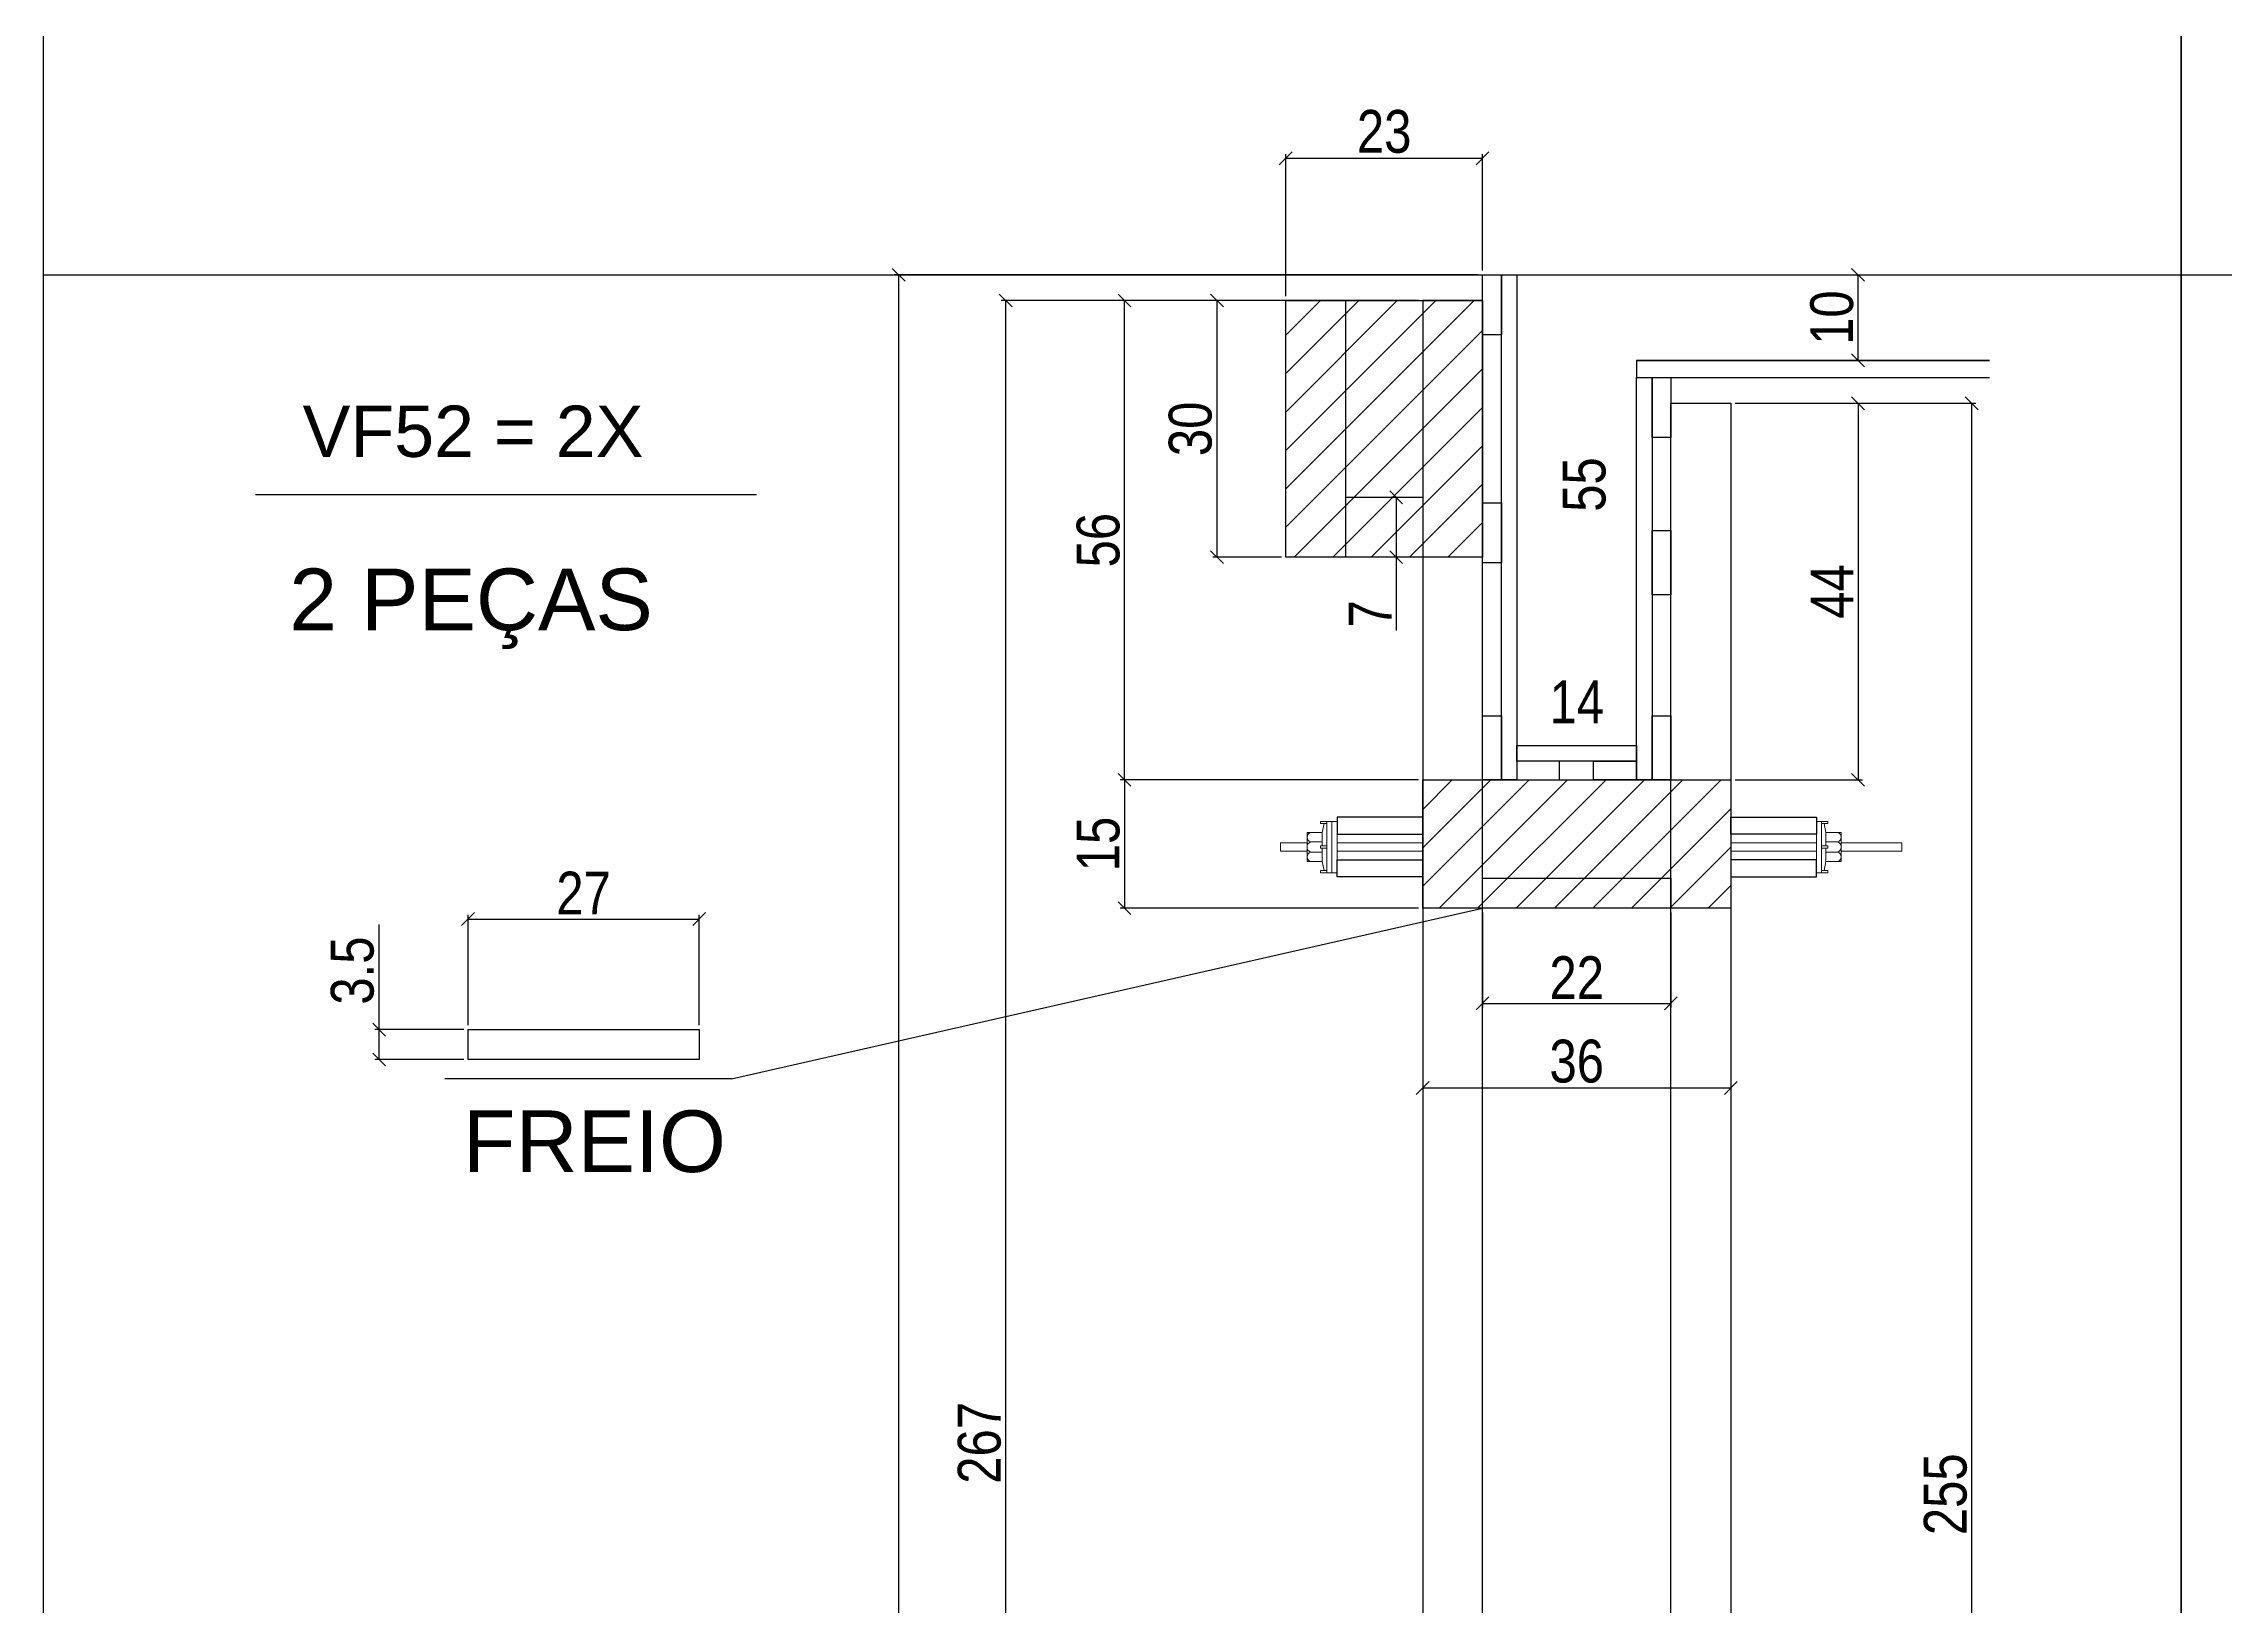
# Model space of a CAD drawing. Header units: millimetres. Extents: x 4248 to 7961, y 1155 to 5765.
# Drawn here: x 4248 to 4757, y 1545 to 1910 of the extents above; entities that cross this region are included whole.
import ezdxf

# ---------------------------------------------------------------- set-up
doc = ezdxf.new("R2010")
doc.units = ezdxf.units.MM
for name, color, linetype in [('1', 1, 'Continuous'), ('COTA', 241, 'Continuous'), ('GARFOS OK', 3, 'Continuous'), ('Hachura', 253, 'Continuous'), ('Painéis', 200, 'Continuous'), ('Resinado', 41, 'Continuous'), ('SARR_3.5x7', 81, 'Continuous'), ('SARR_7x7', 40, 'Continuous'), ('TIRAS REESCORAMENTO', 252, 'Continuous'), ('VIGAS', 3, 'Continuous')]:
    doc.layers.add(name, color=color, linetype=linetype)
doc.layers.add('BARRA_ANCORAGEM', color=1, linetype='Continuous', lineweight=15)
doc.styles.add('COTA TECNICA 2X', font='techl___.ttf', dxfattribs={"height": 10})
doc.styles.add('R80-50', font='arial.ttf', dxfattribs={"height": 10})
doc.dimstyles.new('SECAO', dxfattribs={"dimscale": 0.333333, "dimtxt": 5, "dimasz": 9, "dimexe": 3, "dimexo": 3, "dimgap": 3, "dimtad": 1, "dimdec": 1, "dimlfac": 0.5, "dimzin": 12, "dimdsep": 46, "dimtxsty": 'COTA TECNICA 2X', "dimblk1": 'OBLIQUE', "dimblk2": 'OBLIQUE', "dimsah": 1, "dimcen": 0.9, "dimclrd": 4, "dimclre": 4, "dimclrt": 240, "dimadec": 1, "dimazin": 3, "dimtfac": 1, "dimtdec": 1, "dimtmove": 0, "dimatfit": 3, "dimfxl": 1, "dimtolj": 1, "dimtzin": 12, "dimarcsym": 0})

# ---------------------------------------------------------------- blocks, each defined once
blk = doc.blocks.new('_Oblique')
at = {"layer": '1', "color": 0, "lineweight": -2}
blk.add_line((-0.5, -0.5), (0.5, 0.5), dxfattribs=at)
blk = doc.blocks.new('*D405')
at = {"layer": 'COTA', "color": 4, "lineweight": -2, "transparency": 16777216}
for p, q in [((4568.85, 1849.71), (4471.38, 1849.71)), ((4472.38, 1849.71), (4472.38, 1315.62)), ((4568.85, 1315.62), (4471.38, 1315.62))]:
    blk.add_line(p, q, dxfattribs=at)
at = {"layer": 'Defpoints', "color": 0, "transparency": 16777216}
for p in [(4569.85, 1849.71), (4472.38, 1315.62), (4569.85, 1315.62)]:
    blk.add_point(p, dxfattribs=at)
at = {"layer": 'COTA', "color": 4, "lineweight": -2, "transparency": 16777216, "xscale": 3, "yscale": 3, "zscale": 3}
for p, rotation in [((4472.38, 1849.71), 90), ((4472.38, 1315.62), 270)]:
    blk.add_blockref('_Oblique', p, dxfattribs=dict(at, rotation=rotation))
at = {"layer": 'COTA', "color": 240, "transparency": 16777216, "insert": (4466.28, 1582.67), "char_height": 10, "attachment_point": 5, "rotation": 90, "style": 'COTA TECNICA 2X'}
blk.add_mtext('\\A1;267', dxfattribs=at)
blk = doc.blocks.new('*D411')
at = {"layer": 'COTA', "color": 4, "lineweight": -2, "transparency": 16777216}
for p, q in [((4568.85, 1849.71), (4499.16, 1849.71)), ((4500.16, 1737.66), (4500.16, 1849.71)), ((4568.85, 1737.66), (4499.16, 1737.66))]:
    blk.add_line(p, q, dxfattribs=at)
at = {"layer": 'Defpoints', "color": 0, "transparency": 16777216}
for p in [(4500.16, 1849.71), (4569.85, 1849.71), (4569.85, 1737.66)]:
    blk.add_point(p, dxfattribs=at)
at = {"layer": 'COTA', "color": 4, "lineweight": -2, "transparency": 16777216, "xscale": 3, "yscale": 3, "zscale": 3}
for p, rotation in [((4500.16, 1849.71), 90), ((4500.16, 1737.66), 270)]:
    blk.add_blockref('_Oblique', p, dxfattribs=dict(at, rotation=rotation))
at = {"layer": 'COTA', "color": 240, "transparency": 16777216, "insert": (4494.05, 1793.69), "char_height": 10, "attachment_point": 5, "rotation": 90, "style": 'COTA TECNICA 2X'}
blk.add_mtext('\\A1;56', dxfattribs=at)
blk = doc.blocks.new('*D412')
at = {"layer": 'COTA', "color": 4, "lineweight": -2, "transparency": 16777216}
for p, q in [((4642.85, 1825.69), (4672.6, 1825.69)), ((4671.6, 1825.69), (4671.6, 1737.66)), ((4642.85, 1737.66), (4672.6, 1737.66))]:
    blk.add_line(p, q, dxfattribs=at)
at = {"layer": 'Defpoints', "color": 0, "transparency": 16777216}
for p in [(4641.85, 1825.69), (4641.85, 1737.66), (4671.6, 1737.66)]:
    blk.add_point(p, dxfattribs=at)
at = {"layer": 'COTA', "color": 4, "lineweight": -2, "transparency": 16777216, "xscale": 3, "yscale": 3, "zscale": 3}
for p, rotation in [((4671.6, 1825.69), 90), ((4671.6, 1737.66), 270)]:
    blk.add_blockref('_Oblique', p, dxfattribs=dict(at, rotation=rotation))
at = {"layer": 'COTA', "color": 240, "transparency": 16777216, "insert": (4665.53, 1781.68), "char_height": 10, "attachment_point": 5, "rotation": 90, "style": 'COTA TECNICA 2X'}
blk.add_mtext('\\A1;44', dxfattribs=at)
blk = doc.blocks.new('*D413')
at = {"layer": 'COTA', "color": 4, "lineweight": -2, "transparency": 16777216}
for p, q in [((4582.85, 1855.71), (4446.38, 1855.71)), ((4447.38, 1855.71), (4447.38, 1209.62)), ((4568.85, 1209.62), (4446.38, 1209.62))]:
    blk.add_line(p, q, dxfattribs=at)
at = {"layer": 'Defpoints', "color": 0, "transparency": 16777216}
for p in [(4583.85, 1855.71), (4447.38, 1209.62), (4569.85, 1209.62)]:
    blk.add_point(p, dxfattribs=at)
at = {"layer": 'COTA', "color": 4, "lineweight": -2, "transparency": 16777216, "xscale": 3, "yscale": 3, "zscale": 3}
for p, rotation in [((4447.38, 1855.71), 90), ((4447.38, 1209.62), 270)]:
    blk.add_blockref('_Oblique', p, dxfattribs=dict(at, rotation=rotation))
at = {"layer": 'COTA', "color": 240, "transparency": 16777216, "insert": (4441.16, 1532.67), "char_height": 10, "attachment_point": 5, "rotation": 90, "style": 'COTA TECNICA 2X'}
blk.add_mtext('\\A1;323', dxfattribs=at)
blk = doc.blocks.new('*D415')
at = {"layer": 'Defpoints', "color": 0, "transparency": 16777216}
for p in [(4606.88, 1855.71), (4613.74, 1855.71), (4610.88, 1745.66)]:
    blk.add_point(p, dxfattribs=at)
at = {"layer": 'COTA', "color": 240, "transparency": 16777216, "insert": (4607.63, 1806.69), "char_height": 10, "attachment_point": 5, "rotation": 90, "style": 'COTA TECNICA 2X'}
blk.add_mtext('\\A1;55', dxfattribs=at)
blk = doc.blocks.new('*D416')
at = {"layer": 'Defpoints', "color": 0, "transparency": 16777216}
for p in [(4591.85, 1749.82), (4619.85, 1749.82), (4619.85, 1749.82)]:
    blk.add_point(p, dxfattribs=at)
at = {"layer": 'COTA', "color": 240, "transparency": 16777216, "insert": (4605.85, 1755.89), "char_height": 10, "attachment_point": 5, "style": 'COTA TECNICA 2X'}
blk.add_mtext('\\A1;14', dxfattribs=at)
blk = doc.blocks.new('*D418')
at = {"layer": 'COTA', "color": 4, "lineweight": -2, "transparency": 16777216}
for p, q in [((4669.44, 1855.71), (4672.6, 1855.71)), ((4671.6, 1835.71), (4671.6, 1855.71)), ((4669.44, 1835.71), (4672.6, 1835.71))]:
    blk.add_line(p, q, dxfattribs=at)
at = {"layer": 'Defpoints', "color": 0, "transparency": 16777216}
for p in [(4668.44, 1855.71), (4671.6, 1855.71), (4668.44, 1835.71)]:
    blk.add_point(p, dxfattribs=at)
at = {"layer": 'COTA', "color": 4, "lineweight": -2, "transparency": 16777216, "xscale": 3, "yscale": 3, "zscale": 3}
for p, rotation in [((4671.6, 1855.71), 90), ((4671.6, 1835.71), 270)]:
    blk.add_blockref('_Oblique', p, dxfattribs=dict(at, rotation=rotation))
at = {"layer": 'COTA', "color": 240, "transparency": 16777216, "insert": (4665.5, 1845.71), "char_height": 10, "attachment_point": 5, "rotation": 90, "style": 'COTA TECNICA 2X'}
blk.add_mtext('\\A1;10', dxfattribs=at)
blk = doc.blocks.new('*D419')
at = {"layer": 'COTA', "color": 4, "lineweight": -2, "transparency": 16777216}
for p, q in [((4643.85, 1825.69), (4699.14, 1825.69)), ((4698.14, 1825.69), (4698.14, 1315.62)), ((4643.85, 1315.62), (4699.14, 1315.62))]:
    blk.add_line(p, q, dxfattribs=at)
at = {"layer": 'Defpoints', "color": 0, "transparency": 16777216}
for p in [(4642.85, 1825.69), (4642.85, 1315.62), (4698.14, 1315.62)]:
    blk.add_point(p, dxfattribs=at)
at = {"layer": 'COTA', "color": 4, "lineweight": -2, "transparency": 16777216, "xscale": 3, "yscale": 3, "zscale": 3}
for p, rotation in [((4698.14, 1825.69), 90), ((4698.14, 1315.62), 270)]:
    blk.add_blockref('_Oblique', p, dxfattribs=dict(at, rotation=rotation))
at = {"layer": 'COTA', "color": 240, "transparency": 16777216, "insert": (4692.03, 1570.66), "char_height": 10, "attachment_point": 5, "rotation": 90, "style": 'COTA TECNICA 2X'}
blk.add_mtext('\\A1;255', dxfattribs=at)
blk = doc.blocks.new('A$C51C4441F')
at = {"layer": 'BARRA_ANCORAGEM'}
for p, q in [((-2.25, 3.4), (-1.79, 5.5)), ((-2.25, 3.4), (-5.81, 3.39)), ((-5.81, 3.39), (-5.81, -3.39)), ((-2.25, 1.2), (-5.02, 1.2)), ((-2.25, 3.4), (-2.25, 3.4)), ((-2.25, 3.4), (-2.25, 0.25)), ((-2.25, -3.4), (-5.81, -3.39)), ((-2.25, -1.2), (-5.02, -1.2)), ((-2.25, -0.25), (-2.25, -3.4)), ((-2.25, -3.4), (-1.79, -5.5))]:
    blk.add_line(p, q, dxfattribs=at)
for points in [[(-2.7, 6), (-1.2, 6), (-1.2, 5.5), (-2.7, 5.5)], [(-1.2, -6), (0, -6), (0, 6), (-1.2, 6)], [(-2.7, 0.25), (-1.2, 0.25), (-1.2, -0.25), (-2.7, -0.25)], [(-2.7, -6), (-1.2, -6), (-1.2, -5.5), (-2.7, -5.5)]]:
    blk.add_lwpolyline(points, close=True, dxfattribs=at)
for centre, radius, start, end in [((-4.66, 2.3), 1.15, 107.7845, 252.2718), ((-4.52, 0), 1.3, 112.648, 247.4083), ((-4.66, -2.3), 1.15, 107.7845, 252.2718)]:
    blk.add_arc(centre, radius, start, end, dxfattribs=at)
blk = doc.blocks.new('*D363')
at = {"layer": 'COTA', "color": 4, "lineweight": -2, "transparency": 16777216}
for p, q in [((4325.98, 1679.28), (4325.98, 1703.88)), ((4345.76, 1679.28), (4324.98, 1679.28)), ((4325.98, 1672.28), (4325.98, 1679.28)), ((4345.76, 1672.28), (4324.98, 1672.28))]:
    blk.add_line(p, q, dxfattribs=at)
at = {"layer": 'Defpoints', "color": 0, "transparency": 16777216}
for p in [(4325.98, 1679.28), (4346.76, 1679.28), (4346.76, 1672.28)]:
    blk.add_point(p, dxfattribs=at)
at = {"layer": 'COTA', "color": 4, "lineweight": -2, "transparency": 16777216, "xscale": 3, "yscale": 3, "zscale": 3}
for p, rotation in [((4325.98, 1679.28), 90), ((4325.98, 1672.28), 270)]:
    blk.add_blockref('_Oblique', p, dxfattribs=dict(at, rotation=rotation))
at = {"layer": 'COTA', "color": 240, "transparency": 16777216, "insert": (4319.76, 1693.08), "char_height": 10, "attachment_point": 5, "rotation": 90, "style": 'COTA TECNICA 2X'}
blk.add_mtext('\\A1;3.5', dxfattribs=at)
blk = doc.blocks.new('*D481')
at = {"layer": 'COTA', "color": 4, "lineweight": -2, "transparency": 16777216}
for p, q in [((4346.76, 1680.28), (4346.76, 1706.12)), ((4346.76, 1705.12), (4400.76, 1705.12)), ((4400.76, 1680.28), (4400.76, 1706.12))]:
    blk.add_line(p, q, dxfattribs=at)
at = {"layer": 'Defpoints', "color": 0, "transparency": 16777216}
for p in [(4400.76, 1705.12), (4346.76, 1679.28), (4400.76, 1679.28)]:
    blk.add_point(p, dxfattribs=at)
at = {"layer": 'COTA', "color": 4, "lineweight": -2, "transparency": 16777216, "xscale": 3, "yscale": 3, "zscale": 3, "rotation": 180}
blk.add_blockref('_Oblique', (4346.76, 1705.12), dxfattribs=at)
at = {"layer": 'COTA', "color": 4, "lineweight": -2, "transparency": 16777216, "xscale": 3, "yscale": 3, "zscale": 3}
blk.add_blockref('_Oblique', (4400.76, 1705.12), dxfattribs=at)
at = {"layer": 'COTA', "color": 240, "transparency": 16777216, "insert": (4373.76, 1711.19), "char_height": 10, "attachment_point": 5, "style": 'COTA TECNICA 2X'}
blk.add_mtext('\\A1;27', dxfattribs=at)
blk = doc.blocks.new('*D482')
at = {"layer": 'COTA', "color": 4, "lineweight": -2, "transparency": 16777216}
for p, q in [((4568.85, 1737.66), (4499.16, 1737.66)), ((4500.16, 1737.66), (4500.16, 1707.66)), ((4568.85, 1707.66), (4499.16, 1707.66))]:
    blk.add_line(p, q, dxfattribs=at)
at = {"layer": 'Defpoints', "color": 0, "transparency": 16777216}
for p in [(4569.85, 1737.66), (4500.16, 1707.66), (4569.85, 1707.66)]:
    blk.add_point(p, dxfattribs=at)
at = {"layer": 'COTA', "color": 4, "lineweight": -2, "transparency": 16777216, "xscale": 3, "yscale": 3, "zscale": 3}
for p, rotation in [((4500.16, 1737.66), 90), ((4500.16, 1707.66), 270)]:
    blk.add_blockref('_Oblique', p, dxfattribs=dict(at, rotation=rotation))
at = {"layer": 'COTA', "color": 240, "transparency": 16777216, "insert": (4494.05, 1722.66), "char_height": 10, "attachment_point": 5, "rotation": 90, "style": 'COTA TECNICA 2X'}
blk.add_mtext('\\A1;15', dxfattribs=at)
blk = doc.blocks.new('*D483')
at = {"layer": 'COTA', "color": 4, "lineweight": -2, "transparency": 16777216}
for p, q in [((4583.85, 1706.66), (4583.85, 1684.42)), ((4627.85, 1706.66), (4627.85, 1684.42)), ((4583.85, 1685.42), (4627.85, 1685.42))]:
    blk.add_line(p, q, dxfattribs=at)
at = {"layer": 'Defpoints', "color": 0, "transparency": 16777216}
for p in [(4583.85, 1707.66), (4627.85, 1707.66), (4627.85, 1685.42)]:
    blk.add_point(p, dxfattribs=at)
at = {"layer": 'COTA', "color": 4, "lineweight": -2, "transparency": 16777216, "xscale": 3, "yscale": 3, "zscale": 3, "rotation": 180}
blk.add_blockref('_Oblique', (4583.85, 1685.42), dxfattribs=at)
at = {"layer": 'COTA', "color": 4, "lineweight": -2, "transparency": 16777216, "xscale": 3, "yscale": 3, "zscale": 3}
blk.add_blockref('_Oblique', (4627.85, 1685.42), dxfattribs=at)
at = {"layer": 'COTA', "color": 240, "transparency": 16777216, "insert": (4605.85, 1691.42), "char_height": 10, "attachment_point": 5, "style": 'COTA TECNICA 2X'}
blk.add_mtext('\\A1;22', dxfattribs=at)
blk = doc.blocks.new('*D484')
at = {"layer": 'COTA', "color": 4, "lineweight": -2, "transparency": 16777216}
for p, q in [((4569.85, 1706.66), (4569.85, 1664.63)), ((4641.85, 1706.66), (4641.85, 1664.63)), ((4569.85, 1665.63), (4641.85, 1665.63))]:
    blk.add_line(p, q, dxfattribs=at)
at = {"layer": 'Defpoints', "color": 0, "transparency": 16777216}
for p in [(4569.85, 1707.66), (4641.85, 1707.66), (4641.85, 1665.63)]:
    blk.add_point(p, dxfattribs=at)
at = {"layer": 'COTA', "color": 4, "lineweight": -2, "transparency": 16777216, "xscale": 3, "yscale": 3, "zscale": 3, "rotation": 180}
blk.add_blockref('_Oblique', (4569.85, 1665.63), dxfattribs=at)
at = {"layer": 'COTA', "color": 4, "lineweight": -2, "transparency": 16777216, "xscale": 3, "yscale": 3, "zscale": 3}
blk.add_blockref('_Oblique', (4641.85, 1665.63), dxfattribs=at)
at = {"layer": 'COTA', "color": 240, "transparency": 16777216, "insert": (4605.85, 1671.85), "char_height": 10, "attachment_point": 5, "style": 'COTA TECNICA 2X'}
blk.add_mtext('\\A1;36', dxfattribs=at)
blk = doc.blocks.new('*D364')
at = {"layer": 'COTA', "color": 4, "lineweight": -2, "transparency": 16777216}
for p, q in [((4536.85, 1849.71), (4520.8, 1849.71)), ((4521.8, 1789.71), (4521.8, 1849.71)), ((4536.85, 1789.71), (4520.8, 1789.71))]:
    blk.add_line(p, q, dxfattribs=at)
at = {"layer": 'Defpoints', "color": 0, "transparency": 16777216}
for p in [(4521.8, 1849.71), (4537.85, 1849.71), (4537.85, 1789.71)]:
    blk.add_point(p, dxfattribs=at)
at = {"layer": 'COTA', "color": 4, "lineweight": -2, "transparency": 16777216, "xscale": 3, "yscale": 3, "zscale": 3}
for p, rotation in [((4521.8, 1849.71), 90), ((4521.8, 1789.71), 270)]:
    blk.add_blockref('_Oblique', p, dxfattribs=dict(at, rotation=rotation))
at = {"layer": 'COTA', "color": 240, "transparency": 16777216, "insert": (4515.58, 1819.71), "char_height": 10, "attachment_point": 5, "rotation": 90, "style": 'COTA TECNICA 2X'}
blk.add_mtext('\\A1;30', dxfattribs=at)
blk = doc.blocks.new('*D365')
at = {"layer": 'COTA', "color": 4, "lineweight": -2, "transparency": 16777216}
for p, q in [((4537.85, 1850.71), (4537.85, 1883.96)), ((4537.85, 1882.96), (4583.85, 1882.96)), ((4583.85, 1856.71), (4583.85, 1883.96))]:
    blk.add_line(p, q, dxfattribs=at)
at = {"layer": 'Defpoints', "color": 0, "transparency": 16777216}
for p in [(4583.85, 1882.96), (4583.85, 1855.71), (4537.85, 1849.71)]:
    blk.add_point(p, dxfattribs=at)
at = {"layer": 'COTA', "color": 4, "lineweight": -2, "transparency": 16777216, "xscale": 3, "yscale": 3, "zscale": 3, "rotation": 180}
blk.add_blockref('_Oblique', (4537.85, 1882.96), dxfattribs=at)
at = {"layer": 'COTA', "color": 4, "lineweight": -2, "transparency": 16777216, "xscale": 3, "yscale": 3, "zscale": 3}
blk.add_blockref('_Oblique', (4583.85, 1882.96), dxfattribs=at)
at = {"layer": 'COTA', "color": 240, "transparency": 16777216, "insert": (4560.85, 1889.18), "char_height": 10, "attachment_point": 5, "style": 'COTA TECNICA 2X'}
blk.add_mtext('\\A1;23', dxfattribs=at)
blk = doc.blocks.new('*D366')
at = {"layer": 'COTA', "color": 4, "lineweight": -2, "transparency": 16777216}
for p, q in [((4563.22, 1803.71), (4562.65, 1803.71)), ((4563.65, 1803.71), (4563.65, 1789.71)), ((4563.22, 1789.71), (4562.65, 1789.71)), ((4563.65, 1789.71), (4563.65, 1772.61))]:
    blk.add_line(p, q, dxfattribs=at)
at = {"layer": 'Defpoints', "color": 0, "transparency": 16777216}
for p in [(4564.22, 1803.71), (4563.65, 1789.71), (4564.22, 1789.71)]:
    blk.add_point(p, dxfattribs=at)
at = {"layer": 'COTA', "color": 4, "lineweight": -2, "transparency": 16777216, "xscale": 3, "yscale": 3, "zscale": 3}
for p, rotation in [((4563.65, 1803.71), 90), ((4563.65, 1789.71), 270)]:
    blk.add_blockref('_Oblique', p, dxfattribs=dict(at, rotation=rotation))
at = {"layer": 'COTA', "color": 240, "transparency": 16777216, "insert": (4557.58, 1776.47), "char_height": 10, "attachment_point": 5, "rotation": 90, "style": 'COTA TECNICA 2X'}
blk.add_mtext('\\A1;7', dxfattribs=at)

msp = doc.modelspace()

# ---------------------------------------------------------------- hatches: boundary and pattern name
at = {"layer": 'COTA'}
h = msp.add_hatch(dxfattribs=at)
h.set_pattern_fill('ANSI31', color=256, scale=2, style=0)
h.set_pattern_definition([(45, (-15197.663, -3274.059), (-4.490128, 4.490128), [])])
h.paths.add_polyline_path([(4583.85, 1789.71), (4537.85, 1789.71), (4537.85, 1849.71), (4583.85, 1849.71)])
h = msp.add_hatch(dxfattribs=at)
h.set_pattern_fill('ANSI31', color=256, scale=2, style=0)
h.set_pattern_definition([(45, (-20045.1055, -211559.403), (-4.49012806, 4.49012806), [])])
h.paths.add_polyline_path([(4641.85, 1707.66), (4641.85, 1737.66), (4569.85, 1737.66), (4569.85, 1707.66)])

# ---------------------------------------------------------------- linework, layer by layer
at = {"linetype": 'Continuous'}
msp.add_line((4551.85, 1803.71), (4569.85, 1803.71), dxfattribs=at)
at = {"layer": 'BARRA_ANCORAGEM'}
for points in [[(4548.65, 1727.96), (4549.85, 1727.96), (4549.85, 1715.96), (4548.65, 1715.96)], [(4663.05, 1727.96), (4661.85, 1727.96), (4661.85, 1715.96), (4663.05, 1715.96)], [(4536.65, 1720.96), (4542.83, 1720.96), (4542.83, 1722.96), (4536.65, 1722.96)], [(4549.85, 1720.96), (4569.85, 1720.96), (4569.85, 1722.96), (4549.85, 1722.96)], [(4661.85, 1720.96), (4641.85, 1720.96), (4641.85, 1722.96), (4661.85, 1722.96)], [(4667.66, 1720.96), (4681.85, 1720.96), (4681.85, 1722.96), (4667.66, 1722.96)]]:
    msp.add_lwpolyline(points, close=True, dxfattribs=at)
at = {"layer": 'COTA', "color": 1}
msp.add_line((4247.57, 1855.71), (5246.56, 1855.71), dxfattribs=at)
at = {"layer": 'GARFOS OK', "color": 3}
for q in [(4583.85, 1707.66), (4341.34, 1667.75)]:
    msp.add_line((4408.36, 1667.75), q, dxfattribs=at)
at = {"layer": 'Hachura', "color": 7}
msp.add_line((4297.05, 1804.34), (4414.2, 1804.34), dxfattribs=at)
at = {"layer": 'Painéis'}
for points in [[(4583.85, 1789.71), (4537.85, 1789.71), (4537.85, 1849.71), (4583.85, 1849.71)], [(4641.85, 1707.66), (4569.85, 1707.66), (4569.85, 1737.66), (4641.85, 1737.66)]]:
    msp.add_lwpolyline(points, close=True, dxfattribs=at)
at = {"layer": 'Resinado'}
msp.add_line((4619.85, 1835.71), (4702.33, 1835.71), dxfattribs=at)
at = {"layer": 'SARR_3.5x7', "linetype": 'Continuous'}
msp.add_lwpolyline([(4346.76, 1679.28), (4400.76, 1679.28), (4400.76, 1672.28), (4346.76, 1672.28)], close=True, dxfattribs=at)
at = {"layer": 'SARR_7x7', "linetype": 'Continuous'}
msp.add_line((4551.85, 1849.71), (4551.85, 1789.71), dxfattribs=at)
for points in [[(4569.85, 1315.62), (4583.85, 1315.62), (4583.85, 1849.71), (4569.85, 1849.71)], [(4641.85, 1315.62), (4627.85, 1315.62), (4627.85, 1825.69), (4641.85, 1825.69)], [(4583.85, 1714.66), (4627.85, 1714.66), (4627.85, 1707.66), (4583.85, 1707.66)]]:
    msp.add_lwpolyline(points, close=True, dxfattribs=at)
at = {"layer": 'TIRAS REESCORAMENTO', "linetype": 'ByBlock'}
for p, q in [((4591.85, 1855.71), (4702.81, 1855.71)), ((4619.85, 1831.71), (4702.33, 1831.71))]:
    msp.add_line(p, q, dxfattribs=at)
for points in [[(4583.85, 1855.71), (4588.25, 1855.71), (4588.25, 1841.71), (4583.85, 1841.71)], [(4623.45, 1831.71), (4627.85, 1831.71), (4627.85, 1817.71), (4623.45, 1817.71)], [(4583.85, 1802.43), (4588.25, 1802.43), (4588.25, 1788.43), (4583.85, 1788.43)], [(4623.45, 1795.93), (4627.85, 1795.93), (4627.85, 1780.93), (4623.45, 1780.93)], [(4583.85, 1752.66), (4588.25, 1752.66), (4588.25, 1737.66), (4583.85, 1737.66)], [(4623.45, 1752.66), (4627.85, 1752.66), (4627.85, 1737.66), (4623.45, 1737.66)], [(4619.85, 1742.06), (4591.85, 1742.06), (4591.85, 1745.66), (4619.85, 1745.66)], [(4601.85, 1737.66), (4601.85, 1742.06), (4591.85, 1742.06), (4591.85, 1737.66)], [(4609.81, 1737.66), (4609.81, 1742.06), (4619.85, 1742.06), (4619.85, 1737.66)], [(4549.85, 1724.96), (4569.85, 1724.96), (4569.85, 1728.96), (4549.85, 1728.96)], [(4661.85, 1724.96), (4641.85, 1724.96), (4641.85, 1728.96), (4661.85, 1728.96)], [(4549.85, 1718.96), (4569.85, 1718.96), (4569.85, 1714.96), (4549.85, 1714.96)], [(4661.85, 1718.96), (4641.85, 1718.96), (4641.85, 1714.96), (4661.85, 1714.96)]]:
    msp.add_lwpolyline(points, close=True, dxfattribs=at)
for points in [[(4591.85, 1737.66), (4588.25, 1737.66), (4588.25, 1855.71), (4591.85, 1855.71), (4591.85, 1737.66)], [(4702.33, 1835.71), (4619.85, 1835.71), (4619.85, 1831.71), (4702.33, 1831.71)], [(4623.45, 1737.66), (4619.85, 1737.66), (4619.85, 1831.71), (4623.45, 1831.71), (4623.45, 1737.66)]]:
    msp.add_lwpolyline(points, dxfattribs=at)
at = {"layer": 'VIGAS'}
for points in [[(4747.07, 1155.37), (4247.57, 1155.37), (4247.57, 1923.79), (4747.07, 1923.79)], [(5246.56, 1155.37), (4747.07, 1155.37), (4747.07, 1923.79), (5246.56, 1923.79)]]:
    msp.add_lwpolyline(points, close=True, dxfattribs=at)

# ---------------------------------------------------------------- block references
at = {"layer": 'BARRA_ANCORAGEM', "xscale": -1, "rotation": 180}
msp.add_blockref('A$C51C4441F', (4548.65, 1721.96), dxfattribs=at)
at = {"layer": 'BARRA_ANCORAGEM', "xscale": -1}
msp.add_blockref('A$C51C4441F', (4661.85, 1721.96), dxfattribs=at)

# ---------------------------------------------------------------- texts
at = {"layer": 'VIGAS', "color": 7, "style": 'R80-50'}
msp.add_text('VF52 = 2X', height=12, dxfattribs=at).set_placement((4308.09, 1813.15))
at = {"layer": 'VIGAS', "color": 7, "char_height": 14.4, "attachment_point": 1, "style": 'R80-50'}
for s, insert in [('2 PEÇAS', (4304.98, 1787.05)), ('FREIO', (4345.57, 1660.38))]:
    msp.add_mtext_dynamic_manual_height_columns(s, width=162.221, gutter_width=50, heights=[0], dxfattribs=dict(at, insert=insert))

# ---------------------------------------------------------------- dimensions: what is measured, and where the dimension line sits
at = {"layer": 'COTA', "color": 3}
for base, p1, p2, picture, middle in [((4583.85, 1882.96), (4537.85, 1849.71), (4583.85, 1855.71), '*D365', (4560.85, 1889.18)), ((4400.76, 1705.12), (4346.76, 1679.28), (4400.76, 1679.28), '*D481', (4373.76, 1711.19)), ((4641.85, 1665.63), (4569.85, 1707.66), (4641.85, 1707.66), '*D484', (4605.85, 1671.85)), ((4627.85, 1685.42), (4583.85, 1707.66), (4627.85, 1707.66), '*D483', (4605.85, 1691.42))]:
    dim = msp.add_linear_dim(base=base, p1=p1, p2=p2, dimstyle='SECAO', dxfattribs=at)
    dim.commit()
    dim.dimension.update_dxf_attribs({"geometry": picture, "text_midpoint": middle})
for base, p1, p2, picture, middle in [((4447.38, 1209.62), (4583.85, 1855.71), (4569.85, 1209.62), '*D413', (4441.16, 1532.67)), ((4671.6, 1855.71), (4668.44, 1835.71), (4668.44, 1855.71), '*D418', (4665.5, 1845.71)), ((4472.38, 1315.62), (4569.85, 1849.71), (4569.85, 1315.62), '*D405', (4466.28, 1582.67)), ((4500.16, 1849.71), (4569.85, 1737.66), (4569.85, 1849.71), '*D411', (4494.05, 1793.69)), ((4521.8, 1849.71), (4537.85, 1789.71), (4537.85, 1849.71), '*D364', (4515.58, 1819.71)), ((4671.6, 1737.66), (4641.85, 1825.69), (4641.85, 1737.66), '*D412', (4665.53, 1781.68)), ((4698.14, 1315.62), (4642.85, 1825.69), (4642.85, 1315.62), '*D419', (4692.03, 1570.66)), ((4500.16, 1707.66), (4569.85, 1737.66), (4569.85, 1707.66), '*D482', (4494.05, 1722.66)), ((4325.98, 1679.28), (4346.76, 1672.28), (4346.76, 1679.28), '*D363', (4319.76, 1693.08))]:
    dim = msp.add_linear_dim(base=base, p1=p1, p2=p2, angle=90, dimstyle='SECAO', dxfattribs=at)
    dim.commit()
    dim.dimension.update_dxf_attribs({"geometry": picture, "text_midpoint": middle})
dim = msp.add_linear_dim(base=(4613.74, 1855.71), p1=(4610.88, 1745.66), p2=(4606.88, 1855.71), angle=90, dimstyle='SECAO', override={"dimse1": 1, "dimse2": 1, "dimsd1": 1, "dimsd2": 1}, dxfattribs=at)
dim.commit()
dim.dimension.update_dxf_attribs({"geometry": '*D415', "text_midpoint": (4613.74, 1806.69), "dimtype": 160})
dim = msp.add_linear_dim(base=(4563.65, 1789.71), p1=(4564.22, 1803.71), p2=(4564.22, 1789.71), angle=90, dimstyle='SECAO', dxfattribs=at)
dim.commit()
dim.dimension.update_dxf_attribs({"geometry": '*D366', "text_midpoint": (4563.65, 1776.47), "dimtype": 160})
dim = msp.add_linear_dim(base=(4619.85, 1749.82), p1=(4591.85, 1749.82), p2=(4619.85, 1749.82), dimstyle='SECAO', override={"dimse1": 1, "dimse2": 1, "dimsd1": 1, "dimsd2": 1}, dxfattribs=at)
dim.commit()
dim.dimension.update_dxf_attribs({"geometry": '*D416', "text_midpoint": (4605.85, 1755.89)})

doc.saveas('drawing.dxf')
